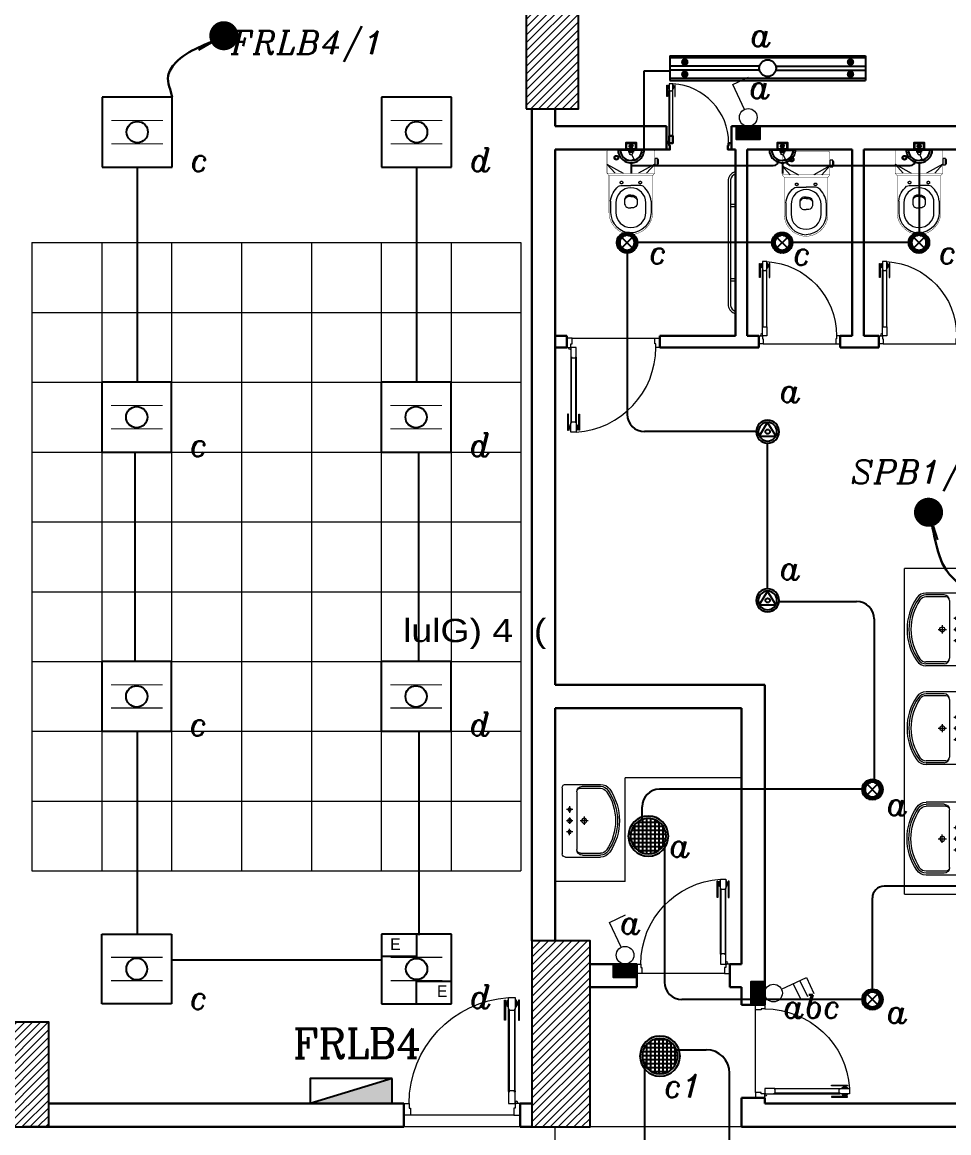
# Model space of a CAD drawing. Extents: x 990 to 1091, y 469 to 823.
# Drawn here: x 1049.33 to 1057.29, y 772.83 to 782.37 of the extents above; entities that cross this region are included whole.
import ezdxf

# ---------------------------------------------------------------- set-up
doc = ezdxf.new("R2010")
doc.units = 0
doc.header["$MEASUREMENT"] = 0
doc.linetypes.add('DASHED', pattern=[19.05, 12.7, -6.35])
doc.linetypes.add('DASHED2', pattern=[0.375, 0.25, -0.125])
doc.layers.get('0').update_dxf_attribs({"color": 252, "linetype": 'CONTINUOUS', "lineweight": 30})
for name, color, linetype, lineweight in [('Column', 252, 'CONTINUOUS', 25), ('DOOR', 252, 'CONTINUOUS', 9), ('elev', 252, 'CONTINUOUS', 9), ('Furn', 252, 'CONTINUOUS', 9), ('hatch', 252, 'CONTINUOUS', 9), ('LIGHT 2', 252, 'CONTINUOUS', 9), ('R-SWTS-DET1', 252, 'CONTINUOUS', 5), ('text', 252, 'CONTINUOUS', 15), ('Wall', 252, 'CONTINUOUS', 30)]:
    doc.layers.add(name, color=color, linetype=linetype, lineweight=lineweight)
for name, color, linetype in [('E-LIGHTING', 2, 'CONTINUOUS'), ('E-SWITCHES', 4, 'CONTINUOUS'), ('E-WIRING', 3, 'CONTINUOUS'), ('ELE', 2, 'CONTINUOUS'), ('TEXT-ELC', 3, 'CONTINUOUS')]:
    doc.layers.add(name, color=color, linetype=linetype)
doc.styles.add('E80', font='romanc.shx')
doc.styles.add('ROMANS', font='italic8.shx')
doc.styles.add('SOSA2', font='SOSA.shx', dxfattribs={"width": 0.8})
doc.dimstyles.get("Standard").update_dxf_attribs({"dimtxt": 0.12, "dimasz": 0.05, "dimexe": 0.18, "dimexo": 0.0625, "dimgap": 0.09, "dimtad": 0, "dimtih": 1, "dimtoh": 1, "dimzin": 0, "dimdsep": 46, "dimtxsty": 'Standard', "dimblk": 'DOT', "dimcen": 0.09, "dimadec": 0, "dimazin": 0, "dimtfac": 1, "dimtofl": 0, "dimtmove": 0, "dimatfit": 3, "dimldrblk": 'DOT', "dimfxl": 1, "dimtolj": 1, "dimtzin": 0, "dimarcsym": 0})

# ---------------------------------------------------------------- blocks, each defined once
blk = doc.blocks.new('d8')
at = {"layer": 'DOOR'}
for p, q in [((32.1195, -112.7481), (32.1195, -112.0482)), ((32.1245, -112.0482), (32.1245, -112.7481)), ((32.1711, -112.0482), (32.1711, -112.7481)), ((32.1761, -112.7481), (32.1761, -112.0482)), ((32.1311, -112.9536), (33.02, -112.9536))]:
    blk.add_line(p, q, dxfattribs=at)
for points in [[(32.1245, -112.0426), (32.1245, -112.0537), (32.1711, -112.0537), (32.1711, -112.0426), (32.1756, -112.0426), (32.1756, -111.9426), (32.1756, -111.9426), (32.12, -111.9426), (32.12, -112.0426)], [(32.0916, -112.1372), (32.0836, -112.1372), (32.0836, -111.9649), (32.0916, -111.9649)], [(32.1033, -111.9827), (32.0969, -111.9827), (32.0969, -112.0029), (32.1033, -112.0029)], [(32.1922, -111.9827), (32.1987, -111.9827), (32.1987, -112.0029), (32.1922, -112.0029)], [(32.2039, -112.1372), (32.212, -112.1372), (32.212, -111.9649), (32.2039, -111.9649)], [(32.1245, -112.7536), (32.1245, -112.7425), (32.1711, -112.7425), (32.1711, -112.7536), (32.1756, -112.7536), (32.1756, -112.8536), (32.1756, -112.8536), (32.12, -112.8536), (32.12, -112.7536)], [(32.0756, -112.9536), (32.0756, -112.8536), (32.12, -112.8536), (32.12, -112.8915), (32.1311, -112.8915), (32.1311, -112.9536)], [(33.0756, -112.9536), (33.0756, -112.8536), (33.031, -112.8536), (33.031, -112.8915), (33.0199, -112.8915), (33.02, -112.9536)]]:
    blk.add_lwpolyline(points, close=True, dxfattribs=at)
for points in [[(32.0916, -111.983, -1), (32.0969, -111.983), (32.0969, -111.983), (32.0969, -112.0026), (32.0969, -112.0026, -1), (32.0916, -112.0026), (32.0916, -112.0026)], [(32.1245, -112.0532), (32.1245, -112.0532, -1), (32.1245, -112.0432)], [(32.1711, -112.0532), (32.1711, -112.0532, 1), (32.1711, -112.0432)], [(32.2039, -111.983, 1), (32.1987, -111.983), (32.1987, -111.983), (32.1987, -112.0026), (32.1987, -112.0026, 1), (32.2039, -112.0026), (32.2039, -112.0026)], [(32.1245, -112.7431), (32.1245, -112.7431, 1), (32.1245, -112.7531)], [(32.1711, -112.7431), (32.1711, -112.7431, -1), (32.1711, -112.7531)]]:
    blk.add_lwpolyline(points, format="xyb", close=True, dxfattribs=at)
for points in [[(32.1089, -112.01), (32.1033, -112.01), (32.1033, -111.9755), (32.1089, -111.9755)], [(32.12, -112.0204), (32.1089, -112.0204), (32.1089, -111.9649), (32.12, -111.9649)], [(32.1756, -112.0204), (32.1867, -112.0204), (32.1867, -111.9649), (32.1756, -111.9649)], [(32.1867, -112.01), (32.1922, -112.01), (32.1922, -111.9755), (32.1867, -111.9755)]]:
    blk.add_lwpolyline(points, dxfattribs=at)
blk.add_circle((32.1089, -112.8425), 0.0111, dxfattribs=at)
blk.add_arc((32.1182, -112.8536), 0.9128, 360, 86.39768, dxfattribs=at)
blk = doc.blocks.new('LAV15')
at = {"layer": 'Furn'}
for p, q in [((-0.0138, 0.4234), (0.5763, 0.4234)), ((-0.0438, 0.3934), (-0.0438, 0.0827)), ((0.1523, 0.3584), (0.2094, 0.3584)), ((0.1812, 0.33), (0.1812, 0.3866)), ((0.2523, 0.3584), (0.3094, 0.3584)), ((0.2812, 0.33), (0.2812, 0.3866)), ((0.4102, 0.3584), (0.3531, 0.3584)), ((0.3812, 0.33), (0.3812, 0.3866)), ((0.6063, 0.3934), (0.6063, 0.0827)), ((-0.0263, 0.2434), (-0.0263, 0.0827)), ((-0.0088, 0.2609), (-0.0088, 0.0827)), ((0.0237, 0.2934), (0.5387, 0.2934)), ((0.2442, 0.2284), (0.3172, 0.2284)), ((0.2812, 0.1921), (0.2812, 0.2645)), ((0.5712, 0.2609), (0.5712, 0.0827)), ((0.5888, 0.2434), (0.5888, 0.0827))]:
    blk.add_line(p, q, dxfattribs=at)
for centre, radius in [((0.1812, 0.3584), 0.0151), ((0.2812, 0.3584), 0.0176), ((0.3812, 0.3584), 0.0151), ((0.2812, 0.2284), 0.0225)]:
    blk.add_circle(centre, radius, dxfattribs=at)
for centre, radius, start, end in [((-0.0138, 0.3934), 0.03, 90, 180), ((0.5763, 0.3934), 0.03, 0, 90), ((0.0237, 0.2434), 0.05, 90, 180), ((0.0237, 0.2609), 0.0325, 90, 180), ((0.5387, 0.2434), 0.05, 0, 90), ((0.5387, 0.2609), 0.0325, 0, 90), ((0.0562, 0.0827), 0.1, 180, 235.77113), ((0.0562, 0.0827), 0.0825, 180, 235.77113), ((0.0562, 0.0827), 0.065, 180, 235.77113), ((0.2812, 0.4134), 0.5, 235.77113, 304.22887), ((0.2812, 0.4134), 0.4825, 235.77113, 304.22887), ((0.2812, 0.4134), 0.465, 235.77113, 304.22887), ((0.5062, 0.0827), 0.065, 304.22887, 0), ((0.5062, 0.0827), 0.0825, 304.22887, 0), ((0.5062, 0.0827), 0.1, 304.22887, 0)]:
    blk.add_arc(centre, radius, start, end, dxfattribs=at)
blk = doc.blocks.new('d4')
at = {"layer": 'DOOR'}
for p, q in [((73.8108, -79.7554), (73.8108, -79.1954)), ((73.8148, -79.1954), (73.8148, -79.7554)), ((73.8521, -79.1954), (73.8521, -79.7554)), ((73.8561, -79.7554), (73.8561, -79.1954)), ((73.8201, -79.9198), (74.5312, -79.9198))]:
    blk.add_line(p, q, dxfattribs=at)
for points in [[(73.7885, -79.2667), (73.7821, -79.2667), (73.7821, -79.1288), (73.7885, -79.1288)], [(73.8148, -79.191), (73.8148, -79.1999), (73.8521, -79.1999), (73.8521, -79.191), (73.8557, -79.191), (73.8557, -79.111), (73.8557, -79.111), (73.8112, -79.111), (73.8112, -79.191)], [(73.8784, -79.2667), (73.8848, -79.2667), (73.8848, -79.1288), (73.8784, -79.1288)], [(73.7979, -79.143), (73.7927, -79.143), (73.7927, -79.1592), (73.7979, -79.1592)], [(73.869, -79.143), (73.8741, -79.143), (73.8741, -79.1592), (73.869, -79.1592)], [(73.8148, -79.7598), (73.8148, -79.7509), (73.8521, -79.7509), (73.8521, -79.7598), (73.8557, -79.7598), (73.8557, -79.8398), (73.8557, -79.8398), (73.8112, -79.8398), (73.8112, -79.7598)], [(73.7757, -79.9198), (73.7757, -79.8398), (73.8112, -79.8398), (73.8112, -79.8701), (73.8201, -79.8701), (73.8201, -79.9198)], [(74.5757, -79.9198), (74.5757, -79.8398), (74.54, -79.8398), (74.54, -79.8701), (74.5311, -79.8701), (74.5312, -79.9198)]]:
    blk.add_lwpolyline(points, close=True, dxfattribs=at)
for points in [[(73.8112, -79.1732), (73.8023, -79.1732), (73.8023, -79.1288), (73.8112, -79.1288)], [(73.8557, -79.1732), (73.8646, -79.1732), (73.8646, -79.1288), (73.8557, -79.1288)], [(73.8023, -79.1649), (73.7979, -79.1649), (73.7979, -79.1373), (73.8023, -79.1373)], [(73.8646, -79.1649), (73.869, -79.1649), (73.869, -79.1373), (73.8646, -79.1373)]]:
    blk.add_lwpolyline(points, dxfattribs=at)
for points in [[(73.7885, -79.1433, -1), (73.7927, -79.1433), (73.7927, -79.1433), (73.7927, -79.159), (73.7927, -79.159, -1), (73.7885, -79.159), (73.7885, -79.159)], [(73.8148, -79.1994), (73.8148, -79.1994, -1), (73.8148, -79.1915)], [(73.8521, -79.1994), (73.8521, -79.1994, 1), (73.8521, -79.1915)], [(73.8784, -79.1433, 1), (73.8741, -79.1433), (73.8741, -79.1433), (73.8741, -79.159), (73.8741, -79.159, 1), (73.8784, -79.159), (73.8784, -79.159)], [(73.8148, -79.7514), (73.8148, -79.7514, 1), (73.8148, -79.7593)], [(73.8521, -79.7514), (73.8521, -79.7514, -1), (73.8521, -79.7593)]]:
    blk.add_lwpolyline(points, format="xyb", close=True, dxfattribs=at)
blk.add_circle((73.8023, -79.8309), 0.00889, dxfattribs=at)
blk.add_arc((73.8098, -79.8398), 0.7302, 359.9997, 86.39738, dxfattribs=at)
blk = doc.blocks.new('A$C5C187BFD')
at = {"layer": 'Furn', "const_width": 0.0014}
for points in [[(0.0978, 0.09), (0.0978, 0.1719), (0.0887, 0.1794), (0.0074, 0.1794, 0.463455), (0.0007, 0.1715), (0.0007, 0.09)], [(0.0978, 0.1719), (0.2367, 0.1719, -0.40227), (0.3187, 0.09)], [(0.0978, 0.09), (0.0978, 0.0082), (0.0887, 0.0007), (0.0074, 0.0007, -0.463455), (0.0007, 0.0086), (0.0007, 0.09)], [(0.0978, 0.0082), (0.2367, 0.0082, 0.40227), (0.3187, 0.09)]]:
    blk.add_lwpolyline(points, format="xyb", dxfattribs=at)
at = {"layer": 'Furn'}
for points in [[(0.0335, 0.1794), (0.0584, 0.1794), (0.0584, 0.1897), (0.0335, 0.1897)], [(0.0384, 0.1897), (0.0541, 0.1897), (0.0541, 0.1934), (0.0384, 0.1934)]]:
    blk.add_lwpolyline(points, close=True, dxfattribs=at)
for points in [[(0.0887, 0.1491), (0.0547, 0.1794), (0.0887, 0.1188)], [(0.1962, 0.1139), (0.1962, 0.114)], [(0.0887, 0.031), (0.0547, 0.0007), (0.0887, 0.0613)], [(0.1962, 0.0662), (0.1962, 0.0661)]]:
    blk.add_lwpolyline(points, dxfattribs=at)
at = {"layer": 'Furn', "const_width": 0.0014}
for points in [[(0.0887, 0.1794), (0.0887, 0.09)], [(0.0887, 0.0007), (0.0887, 0.09)]]:
    blk.add_lwpolyline(points, dxfattribs=at)
at = {"layer": 'Furn'}
for points in [[(0.1933, 0.1658, 0.198896), (0.1382, 0.1363, 0.197766), (0.1352, 0.1272), (0.1352, 0.09)], [(0.1933, 0.1658), (0.2366, 0.1658, -0.402045), (0.3125, 0.0899)], [(0.1933, 0.0143, -0.198896), (0.1382, 0.0438, -0.197766), (0.1352, 0.0529), (0.1352, 0.09)], [(0.1717, 0.09), (0.1717, 0.0991, -0.300542), (0.1858, 0.1136), (0.2044, 0.1136, -0.297055), (0.2185, 0.1002), (0.2185, 0.09)], [(0.1717, 0.09), (0.1717, 0.081, 0.300542), (0.1858, 0.0665), (0.2044, 0.0665, 0.297055), (0.2185, 0.0798), (0.2185, 0.09)], [(0.1769, 0.09), (0.1769, 0.0987, -0.279178), (0.1895, 0.1136, -1.386683)], [(0.1769, 0.09), (0.1769, 0.0813, 0.279178), (0.1895, 0.0665, 1.386683)], [(0.1933, 0.0143), (0.2366, 0.0143, 0.402045), (0.3125, 0.0902)]]:
    blk.add_lwpolyline(points, format="xyb", dxfattribs=at)
blk.add_lwpolyline([(0.2, 0.0338), (0.2362, 0.0338, 1), (0.2362, 0.1462), (0.2, 0.1462, 1)], format="xyb", close=True, dxfattribs=at)
at = {"layer": 'Furn', "linetype": 'DASHED2'}
for centre, radius in [((0.1241, 0.1251), 0.00494), ((0.0312, 0.0358), 0.00853), ((0.1241, 0.055), 0.00494), ((0.0312, 0.0358), 0.00538)]:
    blk.add_circle(centre, radius, dxfattribs=at)
blk = doc.blocks.new('d5')
at = {"layer": 'DOOR'}
for p, q in [((94.413, -72.622), (94.413, -72.062)), ((94.417, -72.062), (94.417, -72.622)), ((94.454, -72.062), (94.454, -72.622)), ((94.458, -72.622), (94.458, -72.062)), ((94.449, -72.786), (93.738, -72.786))]:
    blk.add_line(p, q, dxfattribs=at)
for points in [[(94.391, -72.133), (94.384, -72.133), (94.384, -71.995), (94.391, -71.995)], [(94.454, -72.057), (94.454, -72.066), (94.417, -72.066), (94.417, -72.057), (94.414, -72.057), (94.414, -71.977), (94.414, -71.977), (94.458, -71.977), (94.458, -72.057)], [(94.481, -72.133), (94.487, -72.133), (94.487, -71.995), (94.481, -71.995)], [(94.4, -72.009), (94.395, -72.009), (94.395, -72.025), (94.4, -72.025)], [(94.471, -72.009), (94.476, -72.009), (94.476, -72.025), (94.471, -72.025)], [(94.454, -72.626), (94.454, -72.617), (94.417, -72.617), (94.417, -72.626), (94.414, -72.626), (94.414, -72.706), (94.414, -72.706), (94.458, -72.706), (94.458, -72.626)], [(93.694, -72.786), (93.694, -72.706), (93.729, -72.706), (93.729, -72.736), (93.738, -72.736), (93.738, -72.786)], [(94.494, -72.786), (94.494, -72.706), (94.458, -72.706), (94.458, -72.736), (94.449, -72.736), (94.449, -72.786)]]:
    blk.add_lwpolyline(points, close=True, dxfattribs=at)
for points in [[(94.414, -72.039), (94.405, -72.039), (94.405, -71.995), (94.414, -71.995)], [(94.458, -72.039), (94.467, -72.039), (94.467, -71.995), (94.458, -71.995)], [(94.405, -72.031), (94.4, -72.031), (94.4, -72.004), (94.405, -72.004)], [(94.467, -72.031), (94.471, -72.031), (94.471, -72.004), (94.467, -72.004)]]:
    blk.add_lwpolyline(points, dxfattribs=at)
for points in [[(94.391, -72.01, -1), (94.395, -72.01), (94.395, -72.01), (94.395, -72.025), (94.395, -72.025, -1), (94.391, -72.025), (94.391, -72.025)], [(94.417, -72.066), (94.417, -72.066, -1), (94.417, -72.058)], [(94.454, -72.066), (94.454, -72.066, 1), (94.454, -72.058)], [(94.481, -72.01, 1), (94.476, -72.01), (94.476, -72.01), (94.476, -72.025), (94.476, -72.025, 1), (94.481, -72.025), (94.481, -72.025)], [(94.417, -72.618), (94.417, -72.618, 1), (94.417, -72.626)], [(94.454, -72.618), (94.454, -72.618, -1), (94.454, -72.626)]]:
    blk.add_lwpolyline(points, format="xyb", close=True, dxfattribs=at)
blk.add_circle((94.467, -72.697), 0.00889, dxfattribs=at)
blk.add_arc((94.459, -72.706), 0.73, 93.6023, 180, dxfattribs=at)
blk = doc.blocks.new('60X60 IP SURFACE MOUNTED')
at = {"layer": 'E-LIGHTING', "color": 4, "linetype": 'ByBlock'}
for p, q in [((0.3, 0.3), (-0.3, 0.3)), ((-0.3, 0.3), (-0.3, -0.3)), ((0.3, -0.3), (0.3, 0.3)), ((-0.3, -0.3), (0.3, -0.3))]:
    blk.add_line(p, q, dxfattribs=at)
at = {"layer": 'E-LIGHTING', "color": 1, "linetype": 'ByBlock', "const_width": 0.01}
for points in [[(0.2225, 0.1), (-0.2225, 0.1)], [(0.2225, -0.1), (-0.2225, -0.1)]]:
    blk.add_lwpolyline(points, dxfattribs=at)
at = {"layer": 'E-LIGHTING', "color": 5}
blk.add_circle((0, 0), 0.0914, dxfattribs=at)
blk = doc.blocks.new('SURFACE EMER IP')
at = {"layer": 'E-LIGHTING', "color": 4, "linetype": 'ByBlock'}
for p, q in [((0.3, 0.3), (-0.3, 0.3)), ((-0.3, 0.3), (-0.3, -0.3)), ((0.3, -0.3), (0.3, 0.3)), ((-0.3, -0.3), (0.3, -0.3))]:
    blk.add_line(p, q, dxfattribs=at)
at = {"layer": 'E-LIGHTING', "color": 4, "linetype": 'Continuous'}
for p, q in [((0, 0.3), (0, 0.1064)), ((0, 0.1064), (-0.3, 0.1064)), ((0, -0.3), (0, -0.1053)), ((0, -0.1053), (0.3, -0.1053))]:
    blk.add_line(p, q, dxfattribs=at)
at = {"layer": 'E-LIGHTING', "color": 1, "linetype": 'ByBlock', "const_width": 0.01}
for points in [[(0.2225, 0.1), (-0.2225, 0.1)], [(0.2225, -0.1), (-0.2225, -0.1)]]:
    blk.add_lwpolyline(points, dxfattribs=at)
at = {"layer": 'E-LIGHTING', "color": 5}
blk.add_circle((0, 0), 0.0914, dxfattribs=at)
at = {"layer": 'E-LIGHTING', "color": 2, "linetype": 'Continuous', "char_height": 0.1002, "width": 0.143241, "attachment_point": 1}
for insert in [(-0.2273, 0.264), (0.1754, -0.1413)]:
    blk.add_mtext('E', dxfattribs=dict(at, insert=insert))
blk = doc.blocks.new('0PB')
at = {"layer": 'ELE'}
blk.add_hatch(color=256, dxfattribs=at).paths.add_polyline_path([(0.3, -0.075), (0.3, 0.1081), (-0.3, -0.075)])
at = {"layer": 'ELE', "color": 5}
blk.add_line((0.3, 0.1081), (-0.3, -0.075), dxfattribs=at)
at = {"layer": 'ELE', "color": 1}
blk.add_lwpolyline([(0.3, 0.1081), (-0.3, 0.1081), (-0.3, -0.075), (0.3, -0.075)], close=True, dxfattribs=at)
blk = doc.blocks.new('SOCKET WITH SWITCH')
at = {"layer": 'E-SWITCHES'}
h = blk.add_hatch(dxfattribs=at)
h.set_pattern_fill('ANSI37', scale=0.013169, angle=-0.011, style=0)
h.set_pattern_definition([(44.98904, (-103.227853, -146.4244675), (-0.00116374538, 0.0011641907), []), (134.98904, (-103.227853, -146.4244675), (-0.0011641907, -0.00116374538), [])])
h.paths.add_polyline_path([(-95.51, -110.839, -0.000676), (-95.51, -110.839), (-95.528, -110.839), (-95.528, -110.86), (-95.491, -110.86), (-95.491, -110.839)])
blk.add_hatch(color=2, dxfattribs=at).paths.add_polyline_path([(-95.494, -110.893, 1), (-95.525, -110.893, 1)])
at = {"layer": 'E-SWITCHES', "color": 2}
for p, q in [((-95.51, -110.741), (-95.51, -110.642)), ((-95.39, -110.86), (-95.629, -110.86))]:
    blk.add_line(p, q, dxfattribs=at)
at = {"layer": 'E-SWITCHES', "lineweight": 15}
for p, q in [((-95.534, -110.773), (-95.51, -110.761)), ((-95.516, -110.812), (-95.534, -110.773))]:
    blk.add_line(p, q, dxfattribs=at)
at = {"layer": 'E-SWITCHES', "color": 2}
for points in [[(-95.555, -110.86), (-95.465, -110.86), (-95.465, -110.926), (-95.555, -110.926)], [(-95.55, -110.864), (-95.469, -110.864), (-95.469, -110.921), (-95.55, -110.921)]]:
    blk.add_lwpolyline(points, close=True, dxfattribs=at)
at = {"layer": 'E-SWITCHES'}
blk.add_lwpolyline([(-95.528, -110.839), (-95.491, -110.839), (-95.491, -110.86), (-95.528, -110.86)], close=True, dxfattribs=at)
at = {"layer": 'E-SWITCHES', "lineweight": 15}
blk.add_circle((-95.51, -110.825), 0.0139, dxfattribs=at)
at = {"layer": 'E-SWITCHES', "color": 2}
blk.add_circle((-95.51, -110.893), 0.0158, dxfattribs=at)
at = {"layer": 'E-SWITCHES', "color": 7, "linetype": 'DASHED'}
blk.add_arc((-95.51, -110.86), 0.119, 0, 180, dxfattribs=at)
at = {"layer": 'E-SWITCHES', "color": 2}
blk.add_arc((-95.51, -110.86), 0.0985, 0, 180, dxfattribs=at)
blk = doc.blocks.new('SPOT-20')
at = {"layer": 'E-LIGHTING', "linetype": 'Continuous'}
h = blk.add_hatch(dxfattribs=at)
h.set_pattern_fill('ANSI37', scale=0.4, style=0)
h.paths.add_polyline_path([(-0.22, 0, 1), (0.22, 0, 1)])
at = {"layer": 'E-LIGHTING', "color": 1}
blk.add_circle((0, 0), 0.249, dxfattribs=at)
at = {"layer": 'E-LIGHTING', "color": 7}
blk.add_circle((0, 0), 0.22, dxfattribs=at)
blk = doc.blocks.new('Spot-26')
at = {"layer": 'E-LIGHTING'}
h = blk.add_hatch(dxfattribs=at)
h.set_pattern_fill('BRSTONE', color=81, scale=0.1, style=0)
h.paths.add_polyline_path([(-0.342, 0, 1), (0.342, 0, 1)])
h.paths.add_polyline_path([(-0.173, -0.173, -0.414214), (-0.173, 0.173, -2.414214)], flags=16)
at = {"layer": 'E-LIGHTING', "color": 2}
for p, q in [((-0.173, 0.173), (0.173, -0.173)), ((-0.173, -0.173), (0.173, 0.173))]:
    blk.add_line(p, q, dxfattribs=at)
at = {"layer": 'E-LIGHTING', "color": 6}
blk.add_circle((0, 0), 0.342, dxfattribs=at)
at = {"layer": 'E-LIGHTING', "color": 1}
for start, end in [(135, 225), (225, 135)]:
    blk.add_arc((0, 0), 0.245, start, end, dxfattribs=at)
blk = doc.blocks.new('1X26 W')
at = {"layer": 'E-LIGHTING', "color": 1}
for p, q in [((340715, 2316222), (340639, 2316096)), ((340791, 2316097), (340715, 2316221)), ((340639, 2316096), (340791, 2316096))]:
    blk.add_line(p, q, dxfattribs=at)
at = {"layer": 'E-LIGHTING', "color": 7}
blk.add_circle((340715, 2316136), 20.4, dxfattribs=at)
at = {"layer": 'E-LIGHTING', "color": 3, "extrusion": (0, 0, -1)}
blk.add_ellipse((340715, 2316136), major_axis=(-74.2, 74.2), ratio=1, start_param=5.497787, end_param=11.780972, dxfattribs=at)
at = {"layer": 'E-LIGHTING', "color": 2, "extrusion": (0, 0, -1)}
blk.add_ellipse((340715, 2316136), major_axis=(60.6, 60.6), ratio=1, start_param=3.926991, end_param=10.210176, dxfattribs=at)
blk = doc.blocks.new('_Dot')
at = {"color": 0, "linetype": 'ByBlock', "lineweight": -2}
blk.add_line((-0.5, 0), (-1, 0), dxfattribs=at)
at = {"color": 0, "linetype": 'ByBlock', "const_width": 0.5}
blk.add_lwpolyline([(-0.25, 0, 1), (0.25, 0, 1)], format="xyb", close=True, dxfattribs=at)
blk = doc.blocks.new('SW6')
at = {"layer": 'E-SWITCHES'}
h = blk.add_hatch(dxfattribs=at)
h.set_pattern_fill('ANSI37', scale=0.1, style=0)
h.paths.add_polyline_path([(58.668, 267.992, -0.000676), (58.668, 267.992), (58.529, 267.992), (58.529, 267.831), (58.808, 267.831), (58.808, 267.992)])
at = {"layer": 'E-SWITCHES', "lineweight": 15}
for p, q in [((58.483, 268.492), (58.673, 268.581)), ((58.623, 268.193), (58.483, 268.492)), ((58.52, 268.413), (58.71, 268.503)), ((58.557, 268.334), (58.747, 268.424))]:
    blk.add_line(p, q, dxfattribs=at)
at = {"layer": 'E-SWITCHES'}
blk.add_lwpolyline([(58.529, 267.992), (58.808, 267.992), (58.808, 267.831), (58.529, 267.831)], close=True, dxfattribs=at)
at = {"layer": 'E-SWITCHES', "lineweight": 15}
blk.add_circle((58.668, 268.097), 0.106, dxfattribs=at)
blk = doc.blocks.new('2x36w fluorescent')
at = {"layer": 'E-LIGHTING'}
h = blk.add_hatch(color=1, dxfattribs=at)
edge = h.paths.add_edge_path()
edge.add_arc((2993.5972, 2263.9609), 0.0229, 90, 450, ccw=False)
h = blk.add_hatch(color=1, dxfattribs=at)
edge = h.paths.add_edge_path()
edge.add_arc((2994.6142, 2263.9609), 0.0229, 90, 450)
h = blk.add_hatch(color=1, dxfattribs=at)
edge = h.paths.add_edge_path()
edge.add_arc((2993.5972, 2263.8859), 0.0229, 90, 450, ccw=False)
h = blk.add_hatch(color=1, dxfattribs=at)
edge = h.paths.add_edge_path()
edge.add_arc((2994.6142, 2263.8859), 0.0229, 90, 450)
at = {"layer": 'E-LIGHTING', "color": 142, "linetype": 'ByBlock'}
for p, q in [((2993.5057, 2263.8484), (2993.5057, 2263.9984)), ((2994.7057, 2263.9984), (2993.5057, 2263.9984)), ((2994.7057, 2263.8484), (2994.7057, 2263.9984)), ((2994.7057, 2263.8484), (2993.5057, 2263.8484))]:
    blk.add_line(p, q, dxfattribs=at)
at = {"layer": 'E-LIGHTING', "color": 21, "linetype": 'ByBlock'}
for p, q in [((2993.5057, 2263.9865), (2994.7057, 2263.9865)), ((2994.0556, 2263.9352), (2993.5057, 2263.9352)), ((2994.1558, 2263.9352), (2994.7057, 2263.9352)), ((2994.0556, 2263.9115), (2993.5057, 2263.9115)), ((2993.5057, 2263.8602), (2994.7057, 2263.8602)), ((2994.1558, 2263.9115), (2994.7057, 2263.9115))]:
    blk.add_line(p, q, dxfattribs=at)
at = {"layer": 'E-LIGHTING', "color": 2, "linetype": 'ByBlock'}
blk.add_circle((2994.1057, 2263.9234), 0.0515, dxfattribs=at)
blk = doc.blocks.new('SW2')
at = {"layer": 'E-SWITCHES'}
h = blk.add_hatch(dxfattribs=at)
h.set_pattern_fill('ANSI37', scale=0.1, style=0)
h.paths.add_polyline_path([(58.558, 270.24, -0.000676), (58.558, 270.24), (58.419, 270.24), (58.419, 270.08), (58.698, 270.08), (58.698, 270.24)])
at = {"layer": 'E-SWITCHES', "lineweight": 15}
for p, q in [((58.373, 270.74), (58.563, 270.83)), ((58.513, 270.442), (58.373, 270.74))]:
    blk.add_line(p, q, dxfattribs=at)
at = {"layer": 'E-SWITCHES'}
blk.add_lwpolyline([(58.419, 270.24), (58.698, 270.24), (58.698, 270.08), (58.419, 270.08)], close=True, dxfattribs=at)
at = {"layer": 'E-SWITCHES', "lineweight": 15}
blk.add_circle((58.558, 270.346), 0.106, dxfattribs=at)

msp = doc.modelspace()

# ---------------------------------------------------------------- hatches: boundary and pattern name
at = {"layer": 'hatch'}
h = msp.add_hatch(dxfattribs=at)
h.set_pattern_fill('ANSI31', color=256, scale=0.015, style=0)
h.set_pattern_definition([(45, (1236.270844, 444.30417), (-0.0336759605, 0.0336759605), [])])
h.paths.add_polyline_path([(1053.6637, 781.6262), (1054.1137, 781.6262), (1054.1137, 782.7263), (1053.6637, 782.7263)])
h = msp.add_hatch(dxfattribs=at)
h.set_pattern_fill('ANSI31', color=256, scale=0.015, style=0)
h.set_pattern_definition([(45, (1236.270844, 445.354212), (-0.0336759605, 0.0336759605), [])])
h.paths.add_polyline_path([(1053.7137, 772.8763), (1054.2137, 772.8763), (1054.2137, 774.4763), (1053.7137, 774.4763)])
h = msp.add_hatch(dxfattribs=at)
h.set_pattern_fill('ANSI31', color=256, scale=0.015, style=0)
h.set_pattern_definition([(45, (1276.095844, 450.654212), (-0.0336759605, 0.0336759605), [])])
h.paths.add_polyline_path([(1048.6637, 772.8763), (1049.5637, 772.8763), (1049.5637, 773.7763), (1048.6637, 773.7763)])

# ---------------------------------------------------------------- linework, layer by layer
at = {"layer": 'Column'}
for points in [[(1053.6637, 781.6262), (1054.1137, 781.6262), (1054.1137, 782.7263), (1053.6637, 782.7263)], [(1053.7137, 772.8763), (1054.2137, 772.8763), (1054.2137, 774.4763), (1053.7137, 774.4763)], [(1048.6637, 772.8763), (1049.5637, 772.8763), (1049.5637, 773.7763), (1048.6637, 773.7763)]]:
    msp.add_lwpolyline(points, close=True, dxfattribs=at)
at = {"layer": 'DOOR'}
for p, q in [((1054.8933, 781.3914), (1054.8933, 781.7833)), ((1054.8961, 781.7833), (1054.8961, 781.3914)), ((1054.9222, 781.7833), (1054.9222, 781.3914)), ((1054.925, 781.3914), (1054.925, 781.7833)), ((1054.0581, 779.6563), (1054.7692, 779.6563)), ((1054.0581, 779.6563), (1054.7692, 779.6563)), ((1054.0488, 779.4918), (1054.0488, 778.9319)), ((1054.0488, 779.4918), (1054.0488, 778.9319)), ((1054.0528, 778.9319), (1054.0528, 779.4918)), ((1054.0528, 778.9319), (1054.0528, 779.4918)), ((1054.0901, 778.9319), (1054.0901, 779.4918)), ((1054.0901, 778.9319), (1054.0901, 779.4918)), ((1054.0941, 779.4918), (1054.0941, 778.9319)), ((1054.0941, 779.4918), (1054.0941, 778.9319))]:
    msp.add_line(p, q, dxfattribs=at)
for points in [[(1054.8961, 781.7864), (1054.8961, 781.7802), (1054.9222, 781.7802), (1054.9222, 781.7864), (1054.9247, 781.7864), (1054.9247, 781.8424), (1054.9247, 781.8424), (1054.8936, 781.8424), (1054.8936, 781.7864)], [(1054.8777, 781.7335), (1054.8732, 781.7335), (1054.8732, 781.83), (1054.8777, 781.83)], [(1054.8843, 781.82), (1054.8807, 781.82), (1054.8807, 781.8087), (1054.8843, 781.8087)], [(1054.934, 781.82), (1054.9376, 781.82), (1054.9376, 781.8087), (1054.934, 781.8087)], [(1054.9406, 781.7335), (1054.9451, 781.7335), (1054.9451, 781.83), (1054.9406, 781.83)], [(1054.0137, 779.6563), (1054.0137, 779.5763), (1054.0492, 779.5763), (1054.0492, 779.6066), (1054.0581, 779.6066), (1054.0581, 779.6563)], [(1054.0137, 779.6563), (1054.0137, 779.5763), (1054.0492, 779.5763), (1054.0492, 779.6066), (1054.0581, 779.6066), (1054.0581, 779.6563)], [(1054.8137, 779.6563), (1054.8137, 779.5763), (1054.778, 779.5763), (1054.778, 779.6066), (1054.7691, 779.6066), (1054.7692, 779.6563)], [(1054.8137, 779.6563), (1054.8137, 779.5763), (1054.778, 779.5763), (1054.778, 779.6066), (1054.7691, 779.6066), (1054.7692, 779.6563)], [(1054.0528, 779.4963), (1054.0528, 779.4874), (1054.0901, 779.4874), (1054.0901, 779.4963), (1054.0937, 779.4963), (1054.0937, 779.5763), (1054.0937, 779.5763), (1054.0492, 779.5763), (1054.0492, 779.4963)], [(1054.0528, 779.4963), (1054.0528, 779.4874), (1054.0901, 779.4874), (1054.0901, 779.4963), (1054.0937, 779.4963), (1054.0937, 779.5763), (1054.0937, 779.5763), (1054.0492, 779.5763), (1054.0492, 779.4963)], [(1054.0265, 779.0031), (1054.0201, 779.0031), (1054.0201, 778.8653), (1054.0265, 778.8653)], [(1054.0265, 779.0031), (1054.0201, 779.0031), (1054.0201, 778.8653), (1054.0265, 778.8653)], [(1054.1164, 779.0031), (1054.1228, 779.0031), (1054.1228, 778.8653), (1054.1164, 778.8653)], [(1054.1164, 779.0031), (1054.1228, 779.0031), (1054.1228, 778.8653), (1054.1164, 778.8653)], [(1054.0359, 778.8795), (1054.0308, 778.8795), (1054.0308, 778.8957), (1054.0359, 778.8957)], [(1054.0359, 778.8795), (1054.0308, 778.8795), (1054.0308, 778.8957), (1054.0359, 778.8957)], [(1054.0528, 778.9275), (1054.0528, 778.9364), (1054.0901, 778.9364), (1054.0901, 778.9275), (1054.0937, 778.9275), (1054.0937, 778.8475), (1054.0937, 778.8475), (1054.0492, 778.8475), (1054.0492, 778.9275)], [(1054.0528, 778.9275), (1054.0528, 778.9364), (1054.0901, 778.9364), (1054.0901, 778.9275), (1054.0937, 778.9275), (1054.0937, 778.8475), (1054.0937, 778.8475), (1054.0492, 778.8475), (1054.0492, 778.9275)], [(1054.107, 778.8795), (1054.1122, 778.8795), (1054.1122, 778.8957), (1054.107, 778.8957)], [(1054.107, 778.8795), (1054.1122, 778.8795), (1054.1122, 778.8957), (1054.107, 778.8957)]]:
    msp.add_lwpolyline(points, close=True, dxfattribs=at)
for points in [[(1054.8777, 781.8199, -1), (1054.8807, 781.8199), (1054.8807, 781.8199), (1054.8807, 781.8089), (1054.8807, 781.8089, -1), (1054.8777, 781.8089), (1054.8777, 781.8089)], [(1054.8961, 781.7805), (1054.8961, 781.7805, -1), (1054.8961, 781.7861)], [(1054.9222, 781.7805), (1054.9222, 781.7805, 1), (1054.9222, 781.7861)], [(1054.9406, 781.8199, 1), (1054.9376, 781.8199), (1054.9376, 781.8199), (1054.9376, 781.8089), (1054.9376, 781.8089, 1), (1054.9406, 781.8089), (1054.9406, 781.8089)], [(1054.0528, 779.4879), (1054.0528, 779.4879, -1), (1054.0528, 779.4958)], [(1054.0528, 779.4879), (1054.0528, 779.4879, -1), (1054.0528, 779.4958)], [(1054.0901, 779.4879), (1054.0901, 779.4879, 1), (1054.0901, 779.4958)], [(1054.0901, 779.4879), (1054.0901, 779.4879, 1), (1054.0901, 779.4958)], [(1054.0265, 778.8797, 1), (1054.0308, 778.8797), (1054.0308, 778.8797), (1054.0308, 778.8955), (1054.0308, 778.8955, 1), (1054.0265, 778.8955), (1054.0265, 778.8955)], [(1054.0265, 778.8797, 1), (1054.0308, 778.8797), (1054.0308, 778.8797), (1054.0308, 778.8955), (1054.0308, 778.8955, 1), (1054.0265, 778.8955), (1054.0265, 778.8955)], [(1054.0528, 778.9359), (1054.0528, 778.9359, 1), (1054.0528, 778.928)], [(1054.0528, 778.9359), (1054.0528, 778.9359, 1), (1054.0528, 778.928)], [(1054.0901, 778.9359), (1054.0901, 778.9359, -1), (1054.0901, 778.928)], [(1054.0901, 778.9359), (1054.0901, 778.9359, -1), (1054.0901, 778.928)], [(1054.1164, 778.8797, -1), (1054.1122, 778.8797), (1054.1122, 778.8797), (1054.1122, 778.8955), (1054.1122, 778.8955, -1), (1054.1164, 778.8955), (1054.1164, 778.8955)], [(1054.1164, 778.8797, -1), (1054.1122, 778.8797), (1054.1122, 778.8797), (1054.1122, 778.8955), (1054.1122, 778.8955, -1), (1054.1164, 778.8955), (1054.1164, 778.8955)]]:
    msp.add_lwpolyline(points, format="xyb", close=True, dxfattribs=at)
for points in [[(1054.8874, 781.8047), (1054.8843, 781.8047), (1054.8843, 781.824), (1054.8874, 781.824)], [(1054.8936, 781.7989), (1054.8874, 781.7989), (1054.8874, 781.83), (1054.8936, 781.83)], [(1054.9247, 781.7989), (1054.9309, 781.7989), (1054.9309, 781.83), (1054.9247, 781.83)], [(1054.9309, 781.8047), (1054.934, 781.8047), (1054.934, 781.824), (1054.9309, 781.824)], [(1054.0403, 778.9014), (1054.0359, 778.9014), (1054.0359, 778.8738), (1054.0403, 778.8738)], [(1054.0403, 778.9014), (1054.0359, 778.9014), (1054.0359, 778.8738), (1054.0403, 778.8738)], [(1054.0492, 778.9097), (1054.0403, 778.9097), (1054.0403, 778.8653), (1054.0492, 778.8653)], [(1054.0492, 778.9097), (1054.0403, 778.9097), (1054.0403, 778.8653), (1054.0492, 778.8653)], [(1054.0937, 778.9097), (1054.1026, 778.9097), (1054.1026, 778.8653), (1054.0937, 778.8653)], [(1054.0937, 778.9097), (1054.1026, 778.9097), (1054.1026, 778.8653), (1054.0937, 778.8653)], [(1054.1026, 778.9014), (1054.107, 778.9014), (1054.107, 778.8738), (1054.1026, 778.8738)], [(1054.1026, 778.9014), (1054.107, 778.9014), (1054.107, 778.8738), (1054.1026, 778.8738)]]:
    msp.add_lwpolyline(points, dxfattribs=at)
msp.add_circle((1054.0403, 779.5674), 0.00889, dxfattribs=at)
msp.add_circle((1054.0403, 779.5674), 0.00889, dxfattribs=at)
for centre, radius, start, end in [((1054.8926, 781.3323), 0.5112, 360, 86.39768), ((1054.0478, 779.5763), 0.7302, 273.60232, 0), ((1054.0478, 779.5763), 0.7302, 273.60232, 0)]:
    msp.add_arc(centre, radius, start, end, dxfattribs=at)
at = {"layer": 'E-WIRING', "color": 3}
for p, q in [((1054.6778, 781.2749), (1054.6778, 781.9527)), ((1054.6778, 781.9527), (1054.8989, 781.9527, 0.05)), ((1052.7228, 781.1263), (1052.7228, 779.2763)), ((1057.4699, 774.9445), (1056.7387, 774.9445)), ((1056.6387, 774.0354), (1056.6387, 774.8445)), ((1052.4228, 774.3082), (1050.6228, 774.3082))]:
    msp.add_line(p, q, dxfattribs=at)
at = {"layer": 'E-WIRING', "linetype": 'Continuous'}
for p, q in [((1050.3228, 781.1263), (1050.3228, 779.2764)), ((1054.5653, 781.1393), (1055.7869, 781.1393)), ((1055.9437, 781.1393), (1056.9619, 781.1393)), ((1057.0403, 781.1393), (1057.0403, 780.5645)), ((1055.7755, 780.4763), (1054.6195, 780.4763)), ((1056.9505, 780.4763), (1055.9519, 780.4763)), ((1054.5313, 780.3881), (1054.5313, 779.0019)), ((1055.6402, 778.8519), (1054.6813, 778.8519)), ((1055.734, 778.753), (1055.734, 777.4996)), ((1050.3028, 778.6764), (1050.3028, 776.8763)), ((1052.7387, 778.6722), (1052.7387, 776.8763)), ((1055.8368, 777.3929), (1056.503, 777.3929)), ((1056.653, 777.2429), (1056.653, 775.8633)), ((1050.3228, 776.2763), (1050.3228, 774.5303)), ((1052.7428, 776.2722), (1052.7428, 774.5243)), ((1056.5505, 775.7784), (1054.8096, 775.7786)), ((1054.6596, 775.518), (1054.6596, 775.6286)), ((1054.8523, 775.3132), (1054.8523, 774.1207)), ((1056.5505, 773.9709), (1055.0023, 773.9707)), ((1054.9559, 773.539), (1055.2115, 773.539)), ((1054.6818, 773.4393), (1054.6818, 772.0763)), ((1055.4115, 772.1763), (1055.4115, 773.339))]:
    msp.add_line(p, q, dxfattribs=at)
for centre, radius, start, end in [((1055.7869, 781.1893), 0.05, 270, 0), ((1055.9437, 781.1893), 0.05, 180, 270), ((1056.9619, 781.1893), 0.05, 270, 0), ((1054.6813, 779.0019), 0.15, 180, 270), ((1056.503, 777.2429), 0.15, 0, 90), ((1054.8096, 775.6286), 0.15, 90, 180), ((1055.0023, 774.1207), 0.15, 180, 270), ((1055.2115, 773.339), 0.2, 0, 90)]:
    msp.add_arc(centre, radius, start, end, dxfattribs=at)
at = {"layer": 'E-WIRING', "color": 3}
msp.add_arc((1056.7387, 774.8445), 0.1, 90, 180, dxfattribs=at)
at = {"layer": 'elev', "linetype": 'Continuous'}
for p, q in [((1049.4187, 780.4763), (1049.4187, 775.0763)), ((1049.4187, 780.4763), (1053.6187, 780.4763)), ((1050.0187, 780.4763), (1050.0187, 775.0763)), ((1050.6187, 780.4763), (1050.6187, 775.0763)), ((1051.2187, 780.4763), (1051.2187, 775.0763)), ((1051.8187, 780.4763), (1051.8187, 775.0763)), ((1052.4187, 780.4763), (1052.4187, 775.0763)), ((1053.0187, 780.4763), (1053.0187, 775.0763)), ((1053.6187, 780.4763), (1053.6187, 775.0763)), ((1049.4187, 779.8763), (1053.6187, 779.8763)), ((1049.4187, 779.2763), (1053.6187, 779.2763)), ((1049.4187, 778.6763), (1053.6187, 778.6763)), ((1049.4187, 778.0763), (1053.6187, 778.0763)), ((1049.4187, 777.4763), (1053.6187, 777.4763)), ((1049.4187, 776.8763), (1053.6187, 776.8763)), ((1049.4187, 776.2763), (1053.6187, 776.2763)), ((1049.4187, 775.6763), (1053.6187, 775.6763)), ((1049.4187, 775.0763), (1053.6187, 775.0763)), ((1057.7638, 772.8759), (1000.5115, 772.8754)), ((1053.9115, 772.8767), (1053.9115, 770.3762))]:
    msp.add_line(p, q, dxfattribs=at)
at = {"layer": 'Furn'}
for p, q in [((1055.399, 781.0196), (1055.399, 779.9348)), ((1055.419, 781.0171), (1055.419, 779.9368)), ((1055.419, 780.8061), (1055.4637, 780.8061)), ((1055.419, 780.7861), (1055.4637, 780.7861)), ((1055.419, 780.1678), (1055.4637, 780.1678)), ((1055.419, 780.1478), (1055.4637, 780.1478))]:
    msp.add_line(p, q, dxfattribs=at)
at = {"layer": 'Furn', "linetype": 'Continuous'}
for p, q in [((1057.5637, 777.6761), (1056.9137, 777.6761)), ((1055.5137, 775.8763), (1054.5137, 775.8763)), ((1054.5137, 774.9852), (1053.9137, 774.9852)), ((1056.9137, 774.8763), (1057.5637, 774.8763))]:
    msp.add_line(p, q, dxfattribs=at)
for points in [[(1056.9137, 774.8763), (1056.9137, 777.6761)], [(1054.5137, 774.9852), (1054.5137, 775.8763)]]:
    msp.add_lwpolyline(points, dxfattribs=at)
at = {"layer": 'Furn'}
for centre, radius, start, end in [((1055.4875, 780.9987), 0.091, 105.18015, 166.75203), ((1055.4875, 780.9987), 0.071, 109.61221, 164.99146), ((1055.4882, 779.9522), 0.091, 191.06785, 254.34359), ((1055.4882, 779.9522), 0.071, 192.53628, 249.7618)]:
    msp.add_arc(centre, radius, start, end, dxfattribs=at)
at = {"layer": 'Wall', "linetype": 'Continuous'}
for p, q in [((1054.8687, 781.4767), (1053.9137, 781.4769)), ((1054.8687, 781.4767), (1053.9137, 781.4769)), ((1054.8687, 781.2763), (1054.8687, 781.4767)), ((1057.5637, 781.4762), (1055.4287, 781.4766)), ((1057.5637, 781.4762), (1055.4287, 781.4766)), ((1055.4287, 781.2763), (1055.4287, 781.4766)), ((1054.8687, 781.2763), (1053.9137, 781.2763)), ((1054.8687, 781.2763), (1053.9137, 781.2763)), ((1054.8687, 781.2763), (1053.9137, 781.2763)), ((1055.4287, 781.2763), (1055.4637, 781.2763)), ((1055.4637, 779.6763), (1055.4637, 781.2763)), ((1056.4637, 781.2763), (1055.5637, 781.2763)), ((1056.4637, 781.2763), (1055.5637, 781.2763)), ((1055.5637, 779.6763), (1055.5637, 781.2763)), ((1056.4637, 779.6763), (1056.4637, 781.2763)), ((1057.5637, 781.2763), (1056.5637, 781.2763)), ((1057.5637, 781.2763), (1056.5637, 781.2763)), ((1056.5637, 779.6763), (1056.5637, 781.2763)), ((1054.0137, 779.6763), (1053.9137, 779.6763)), ((1054.0137, 779.6763), (1053.9137, 779.6763)), ((1054.0137, 779.6763), (1054.0137, 779.5763)), ((1054.0137, 779.6763), (1054.0137, 779.5763)), ((1054.8137, 779.6763), (1054.8137, 779.5763)), ((1055.4637, 779.6763), (1054.8137, 779.6763)), ((1054.8137, 779.6763), (1054.8137, 779.5763)), ((1055.6621, 779.6763), (1055.5637, 779.6763)), ((1055.6621, 779.6763), (1055.6621, 779.5763)), ((1056.4637, 779.6763), (1056.3621, 779.6763)), ((1056.3621, 779.6763), (1056.3621, 779.5763)), ((1056.6936, 779.6763), (1056.5637, 779.6763)), ((1056.6936, 779.6763), (1056.6936, 779.5763)), ((1054.0137, 779.5763), (1053.9137, 779.5763)), ((1054.0137, 779.5763), (1053.9137, 779.5763)), ((1055.6621, 779.5763), (1054.8137, 779.5763)), ((1056.6936, 779.5763), (1056.3621, 779.5763)), ((1055.7137, 776.6763), (1053.9137, 776.6763)), ((1055.7137, 773.9263), (1055.7137, 776.6763)), ((1055.5137, 776.4763), (1053.9137, 776.4763)), ((1055.5137, 774.2763), (1055.5137, 776.4763)), ((1054.6137, 774.2763), (1054.2137, 774.2763)), ((1054.6137, 774.2763), (1054.6137, 774.0763)), ((1055.5137, 774.2763), (1055.4137, 774.2763)), ((1055.4137, 774.2763), (1055.4137, 774.0763)), ((1054.6137, 774.0763), (1054.2137, 774.0763)), ((1055.5137, 774.0763), (1055.4137, 774.0763)), ((1055.5137, 773.9263), (1055.5137, 774.0763)), ((1055.7137, 773.9263), (1055.5137, 773.9263)), ((1049.5637, 773.0763), (1052.6137, 773.0763)), ((1052.6137, 773.0763), (1052.6137, 772.8766)), ((1053.6137, 773.0763), (1053.7137, 773.0763)), ((1053.6137, 773.0763), (1053.6137, 772.8769)), ((1055.5137, 772.8763), (1055.5137, 773.1263)), ((1055.7137, 773.1263), (1055.5137, 773.1263)), ((1055.7137, 773.0763), (1055.7137, 773.1263)), ((1057.4137, 773.0763), (1055.7137, 773.0763)), ((1049.3387, 772.8766), (1052.6137, 772.8766)), ((1053.6137, 772.8769), (1053.7137, 772.8769)), ((1057.4137, 772.8763), (1055.5137, 772.8763))]:
    msp.add_line(p, q, dxfattribs=at)
for points in [[(1053.7137, 774.4763), (1053.7137, 781.6262)], [(1053.9137, 781.4769), (1053.9137, 781.6262)], [(1053.9137, 776.6763), (1053.9137, 781.2763)], [(1053.9137, 774.4763), (1053.9137, 776.4763)]]:
    msp.add_lwpolyline(points, dxfattribs=at)
for points in [[(1054.8961, 781.3942), (1054.8961, 781.3942, 1), (1054.8961, 781.3886)], [(1054.9222, 781.3942), (1054.9222, 781.3942, -1), (1054.9222, 781.3886)]]:
    msp.add_lwpolyline(points, format="xyb", close=True, dxfattribs=at)
for points in [[(1054.8961, 781.3883), (1054.8961, 781.3945), (1054.9222, 781.3945), (1054.9222, 781.3883), (1054.9247, 781.3883), (1054.9247, 781.3323), (1054.9247, 781.3323), (1054.8936, 781.3323), (1054.8936, 781.3883)], [(1054.8687, 781.2763), (1054.8687, 781.3323), (1054.8936, 781.3323), (1054.8936, 781.3111), (1054.8998, 781.3111), (1054.8998, 781.2763)], [(1055.4287, 781.2763), (1055.4287, 781.3323), (1055.4038, 781.3323), (1055.4038, 781.3111), (1055.3975, 781.3111), (1055.3976, 781.2763)]]:
    msp.add_lwpolyline(points, close=True, dxfattribs=at)
msp.add_circle((1054.8874, 781.3385), 0.00622, dxfattribs=at)

# ---------------------------------------------------------------- block references
at = {"linetype": 'Continuous', "xscale": -1}
msp.add_blockref('d4', (1129.1894, 854.1161), dxfattribs=at)
at = {"linetype": 'Continuous', "xscale": -1, "rotation": 270}
msp.add_blockref('d4', (1135.5535, 699.3506), dxfattribs=at)
at = {"layer": 'E-LIGHTING'}
for name, p, xscale, yscale, zscale, rotation in [('2x36w fluorescent', (5246.5739, 3950.7788, 0.05), 1.3996951370857, 1.3996951370857, 1.3996951370857, 180), ('SPOT-20', (1054.7137, 775.3758), -0.6911999978559688, 0.6911999974250878, 0.6911999976959953, 134.9999999895181), ('SPOT-20', (1054.8137, 773.485), -0.6911999978559688, 0.6911999974250878, 0.6911999976959953, 134.9999999895181)]:
    msp.add_blockref(name, p, dxfattribs=dict(at, xscale=xscale, yscale=yscale, zscale=zscale, rotation=rotation))
at = {"layer": 'E-LIGHTING', "linetype": 'Continuous'}
for name, p in [('60X60 IP SURFACE MOUNTED', (1050.3228, 781.4263)), ('60X60 IP SURFACE MOUNTED', (1052.7228, 781.4263)), ('60X60 IP SURFACE MOUNTED', (1050.3187, 778.9763)), ('60X60 IP SURFACE MOUNTED', (1052.7187, 778.9763)), ('60X60 IP SURFACE MOUNTED', (1050.3187, 776.5763)), ('60X60 IP SURFACE MOUNTED', (1052.7187, 776.5763)), ('SURFACE EMER IP', (1052.7228, 774.2334))]:
    msp.add_blockref(name, p, dxfattribs=at)
at = {"layer": 'E-LIGHTING'}
for name, p, xscale, yscale, zscale in [('Spot-26', (1054.5313, 780.4763), 0.2580479991436277, 0.2580479991436277, 0.2580479991436277), ('Spot-26', (1055.8637, 780.4763), 0.2580479991436277, 0.2580479991436277, 0.2580479991436277), ('Spot-26', (1057.0387, 780.4763), 0.2580479991436277, 0.2580479991436277, 0.2580479991436277), ('1X26 W', (736.3182, -1392.5261), 0.0009375000000773, 0.0009375000000773, 0.0009375000000773), ('1X26 W', (736.3182, -1393.9761), 0.0009375000000773, 0.0009375000000773, 0.0009375000000773), ('Spot-26', (1056.6387, 775.7763), 0.2580479991436277, 0.2580479991436277, 0.2580479991436277), ('Spot-26', (1056.6387, 773.9722), 0.2580479991436277, 0.2580479991436277, 0.2580479991436277)]:
    msp.add_blockref(name, p, dxfattribs=dict(at, xscale=xscale, yscale=yscale, zscale=zscale))
at = {"layer": 'E-LIGHTING', "linetype": 'Continuous', "xscale": -1, "rotation": 180}
msp.add_blockref('60X60 IP SURFACE MOUNTED', (1050.3187, 774.2334), dxfattribs=at)
at = {"layer": 'E-SWITCHES', "xscale": 0.7165827312869624, "yscale": 0.7165827312869624, "zscale": 0.7165827312869624}
for p in [(1013.6103, 587.8274), (1012.5517, 580.627)]:
    msp.add_blockref('SW2', p, dxfattribs=at)
at = {"layer": 'E-SWITCHES', "xscale": 0.9445000459564878, "yscale": 0.9445000459564878, "zscale": 0.9445000459564878, "rotation": 180}
for p in [(964.3565, 676.5679), (965.6565, 676.5679), (966.8315, 676.5679)]:
    msp.add_blockref('SOCKET WITH SWITCH', p, dxfattribs=at)
at = {"layer": 'E-SWITCHES', "color": 7, "xscale": 0.7165827312996953, "yscale": 0.7165827312996953, "zscale": 0.7165827312996953, "rotation": 269.9999999997364}
msp.add_blockref('SW6', (863.6755, 816.0672), dxfattribs=at)
at = {"layer": 'E-WIRING', "xscale": 1.176042218903488, "yscale": 1.176042218903488, "zscale": 1.176042218903488}
msp.add_blockref('0PB', (1052.1604, 773.1645), dxfattribs=at)
at = {"layer": 'Furn', "xscale": 2.296550155765288, "yscale": 2.296550155765288, "zscale": 2.296550155765288, "rotation": 270}
for p in [(1054.3569, 781.2779), (1056.8319, 781.2779), (1055.8621, 781.2626)]:
    msp.add_blockref('A$C5C187BFD', p, dxfattribs=at)
at = {"layer": 'Furn', "extrusion": (0, 0, -1)}
for p, xscale, yscale, zscale, rotation in [((-1057.0194, 777.4229), -0.9629308734662396, 0.9629308734652116, -0.9629308734662396, 90.0000000000005), ((-1057.0195, 776.5738), -0.9629308734662396, 0.9629308734652116, -0.9629308734662396, 90.0000000000005), ((-1054.3822, 775.7785), 0.9629308734662396, 0.9629308734662396, -0.9629308734422743, 269.9999999999995), ((-1057.0195, 775.0827), 0.9629308734662396, 0.9629308734662396, -0.9629308734422743, 89.99999999999952)]:
    msp.add_blockref('LAV15', p, dxfattribs=dict(at, xscale=xscale, yscale=yscale, zscale=zscale, rotation=rotation))
at = {"layer": 'LIGHT 2', "xscale": -0.8750000000000531, "yscale": 0.8750000000000531, "zscale": 0.8750000000000531}
for p in [(1138.344, 843.2941), (1139.3754, 843.2941)]:
    msp.add_blockref('d5', p, dxfattribs=at)
at = {"layer": 'R-SWTS-DET1', "linetype": 'Continuous', "xscale": -1}
msp.add_blockref('d8', (1085.6893, 885.9299), dxfattribs=at)

# ---------------------------------------------------------------- texts
at = {"layer": 'E-WIRING', "color": 7, "extrusion": (5.9614e-05, -0.021173, 0.999776), "style": 'E80'}
msp.add_text('FRLB4', height=0.252, dxfattribs=at).set_placement((1053.8358, 770.3302, -16.3142))
at = {"layer": 'text', "style": 'SOSA2', "width": 1.2}
msp.add_text('lulG) 4  (', height=0.2, dxfattribs=at).set_placement((1052.6068, 777.0429))
at = {"layer": 'TEXT-ELC', "color": 0, "style": 'ROMANS'}
for s, p in [('FRLB4/1', (1051.1289, 782.0977, -162.9789)), ('SPB1/2', (1056.4537, 778.4065, -162.9789))]:
    msp.add_text(s, height=0.2, dxfattribs=at).set_placement(p)
at = {"layer": 'TEXT-ELC', "color": 0, "char_height": 0.2, "width": 0.04491, "attachment_point": 1, "style": 'ROMANS'}
for s, insert in [('a', (1055.5863, 782.362, -2.4027)), ('a', (1055.5771, 781.914)), ('d', (1053.1774, 781.2881)), ('c', (1050.7774, 781.2881)), ('c', (1054.7175, 780.4941)), ('c', (1055.955, 780.4829)), ('c', (1057.2076, 780.4941)), ('a', (1055.8391, 779.3039)), ('d', (1053.1733, 778.8381)), ('c', (1050.7733, 778.838)), ('a', (1055.8391, 777.7789)), ('d', (1053.1733, 776.4381)), ('c', (1050.7693, 776.438)), ('a', (1056.7569, 775.7527)), ('a', (1054.8912, 775.3955)), ('a', (1054.4674, 774.7335)), ('c', (1050.7733, 774.086)), ('d', (1053.1774, 774.0952)), ('abc', (1055.8688, 774.0114)), ('a', (1056.7569, 773.9675)), ('c1', (1054.8469, 773.3292))]:
    msp.add_mtext(s, dxfattribs=dict(at, insert=insert))

# ---------------------------------------------------------------- leaders
at = {"layer": 'TEXT-ELC', "color": 0, "path_type": 1}
for points in [[(1051.0668, 782.2549), (1050.6501, 782.0198), (1050.5886, 781.9096), (1050.6228, 781.727)], [(1057.1207, 778.1589), (1057.292, 777.6365), (1057.3738, 777.5523), (1057.4699, 777.4599)]]:
    msp.add_leader(points, dimstyle='Standard', override={"dimasz": 0.25, "dimfxl": 0.15}, dxfattribs=at)

doc.saveas('drawing.dxf')
